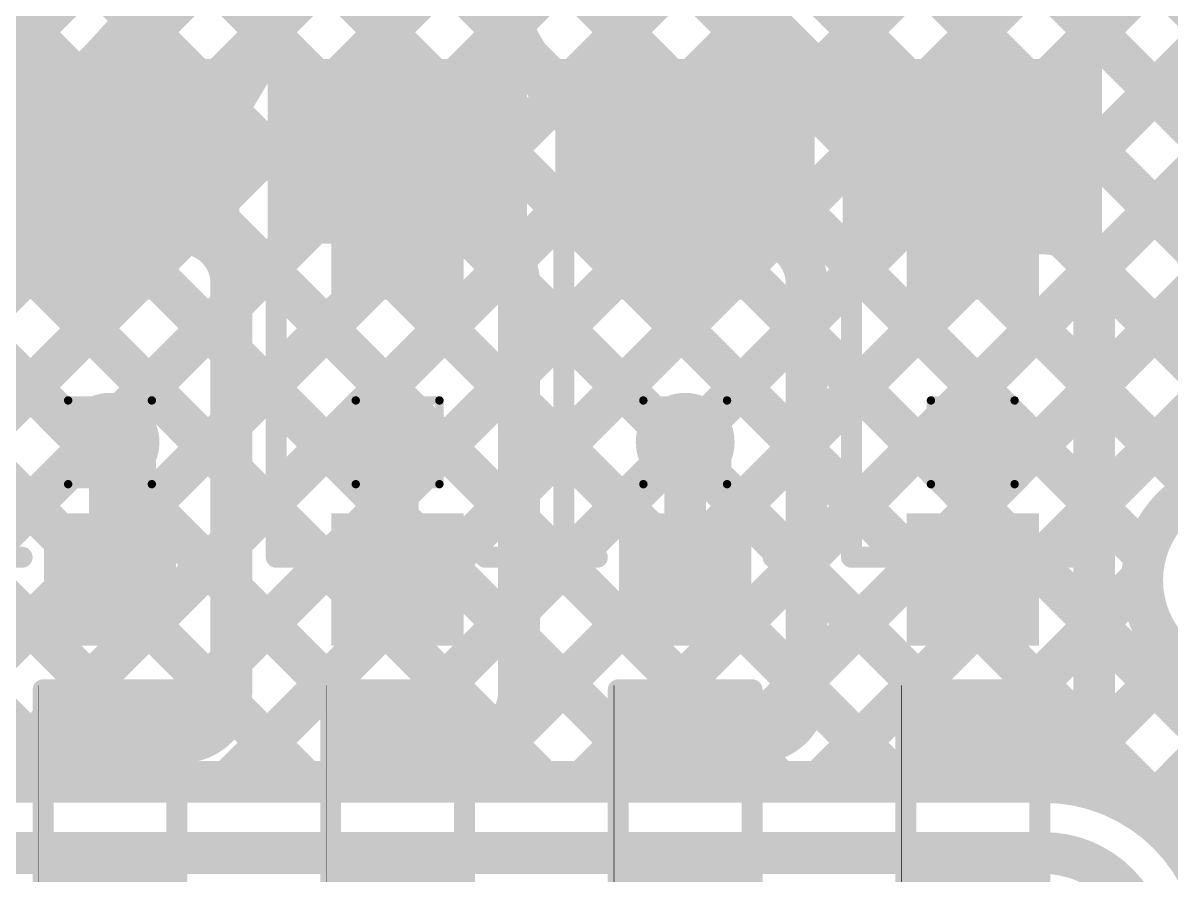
# Model space of a CAD drawing. Header units: inches. Extents: x 3 to 457, y -41 to 239.
# Drawn here: x 114.78 to 121.75, y 155.14 to 160.31 of the extents above; entities that cross this region are included whole.
import ezdxf

# ---------------------------------------------------------------- set-up
doc = ezdxf.new("R2010")
doc.units = ezdxf.units.IN
for name, color, linetype in [('Bottom Layer', 5, 'Continuous'), ('Drill Drawing', 1, 'Continuous'), ('Top Layer', 1, 'Continuous'), ('Top Overlay', 2, 'Continuous'), ('Top Paste', 8, 'Continuous'), ('Top Solder', 216, 'Continuous'), ('Via Holes', 16, 'Continuous')]:
    doc.layers.add(name, color=color, linetype=linetype)

# ---------------------------------------------------------------- blocks, each defined once
blk = doc.blocks.new('R___0402_213')
at = {"layer": 'Top Layer'}
for points in [[(-0.6985, -0.3175), (-0.6985, 0.3174999999999999), (-0.2413000000000001, 0.3175), (-0.2412999999999999, -0.3174999999999999)], [(0.2413000000000001, -0.3175), (0.2412999999999999, 0.3174999999999999), (0.6985, 0.3175), (0.6985, -0.3174999999999999)]]:
    blk.add_hatch(color=1, dxfattribs=at).paths.add_polyline_path(points)
at = {"layer": 'Top Paste'}
for points in [[(-0.6985, -0.3175), (-0.6985, 0.3174999999999999), (-0.2413000000000001, 0.3175), (-0.2412999999999999, -0.3174999999999999)], [(0.2413000000000001, -0.3175), (0.2412999999999999, 0.3174999999999999), (0.6985, 0.3175), (0.6985, -0.3174999999999999)]]:
    blk.add_hatch(color=8, dxfattribs=at).paths.add_polyline_path(points)
at = {"layer": 'Top Solder'}
for points in [[(-0.75350116, -0.3725011600000001), (-0.75350116, 0.3725011599999999), (-0.18629884, 0.3725011600000001), (-0.1862988399999999, -0.3725011599999999)], [(0.18629884, -0.3725011600000001), (0.1862988399999999, 0.3725011599999999), (0.75350116, 0.3725011600000001), (0.75350116, -0.3725011599999999)]]:
    blk.add_hatch(color=216, dxfattribs=at).paths.add_polyline_path(points)
at = {"layer": 'Top Overlay'}
for points, const_width in [([(0.7874, 0.4064), (-0.7874, 0.4064)], 0.127), ([(-0.7874, -0.4064), (-0.7874, 0.4064)], 0.127), ([(0.7874, -0.4064), (0.7874, 0.4064)], 0.127), ([(0.7874, -0.4064), (-0.7874, -0.4064)], 0.127), ([(0.8128, -0.4318), (-0.8128, -0.4318)], 0.0032258)]:
    blk.add_lwpolyline(points, dxfattribs=dict(at, const_width=const_width))
for points, const_width in [([(-0.8191499999999999, 0.4064, 1), (-0.7556499999999999, 0.4064, 1)], 0.0635), ([(-0.8191499999999999, 0.4064, 1), (-0.7556499999999999, 0.4064, 1)], 0.0635), ([(0.7556499999999999, 0.4064, 1), (0.8191499999999999, 0.4064, 1)], 0.0635), ([(0.7556499999999999, 0.4064, 1), (0.8191499999999999, 0.4064, 1)], 0.0635), ([(-0.8191499999999999, -0.4064, 1), (-0.7556499999999999, -0.4064, 1)], 0.0635), ([(-0.8191499999999999, -0.4064, 1), (-0.7556499999999999, -0.4064, 1)], 0.0635), ([(0.7556499999999999, -0.4064, 1), (0.8191499999999999, -0.4064, 1)], 0.0635), ([(0.7556499999999999, -0.4064, 1), (0.8191499999999999, -0.4064, 1)], 0.0635), ([(-0.81360518, -0.4318, 1), (-0.8119948199999999, -0.4318, 1)], 0.0016129), ([(0.8119948199999999, -0.4318, 1), (0.81360518, -0.4318, 1)], 0.0016129)]:
    blk.add_lwpolyline(points, format="xyb", close=True, dxfattribs=dict(at, const_width=const_width))
blk = doc.blocks.new('R___0402_214')
at = {"layer": 'Top Layer'}
for points in [[(-0.6985, -0.3175), (-0.6985, 0.3174999999999999), (-0.2413000000000001, 0.3175), (-0.2412999999999999, -0.3174999999999999)], [(0.2413000000000001, -0.3175), (0.2412999999999999, 0.3174999999999999), (0.6985, 0.3175), (0.6985, -0.3174999999999999)]]:
    blk.add_hatch(color=1, dxfattribs=at).paths.add_polyline_path(points)
at = {"layer": 'Top Paste'}
for points in [[(-0.6985, -0.3175), (-0.6985, 0.3174999999999999), (-0.2413000000000001, 0.3175), (-0.2412999999999999, -0.3174999999999999)], [(0.2413000000000001, -0.3175), (0.2412999999999999, 0.3174999999999999), (0.6985, 0.3175), (0.6985, -0.3174999999999999)]]:
    blk.add_hatch(color=8, dxfattribs=at).paths.add_polyline_path(points)
at = {"layer": 'Top Solder'}
for points in [[(-0.75350116, -0.3725011600000001), (-0.75350116, 0.3725011599999999), (-0.18629884, 0.3725011600000001), (-0.1862988399999999, -0.3725011599999999)], [(0.18629884, -0.3725011600000001), (0.1862988399999999, 0.3725011599999999), (0.75350116, 0.3725011600000001), (0.75350116, -0.3725011599999999)]]:
    blk.add_hatch(color=216, dxfattribs=at).paths.add_polyline_path(points)
at = {"layer": 'Top Overlay'}
for points, const_width in [([(0.7874, 0.4064), (-0.7874, 0.4064)], 0.127), ([(-0.7874, -0.4064), (-0.7874, 0.4064)], 0.127), ([(0.7874, -0.4064), (0.7874, 0.4064)], 0.127), ([(0.7874, -0.4064), (-0.7874, -0.4064)], 0.127), ([(0.8128, -0.4318), (-0.8128, -0.4318)], 0.0032258)]:
    blk.add_lwpolyline(points, dxfattribs=dict(at, const_width=const_width))
for points, const_width in [([(-0.8191499999999999, 0.4064, 1), (-0.7556499999999999, 0.4064, 1)], 0.0635), ([(-0.8191499999999999, 0.4064, 1), (-0.7556499999999999, 0.4064, 1)], 0.0635), ([(0.7556499999999999, 0.4064, 1), (0.8191499999999999, 0.4064, 1)], 0.0635), ([(0.7556499999999999, 0.4064, 1), (0.8191499999999999, 0.4064, 1)], 0.0635), ([(-0.8191499999999999, -0.4064, 1), (-0.7556499999999999, -0.4064, 1)], 0.0635), ([(-0.8191499999999999, -0.4064, 1), (-0.7556499999999999, -0.4064, 1)], 0.0635), ([(0.7556499999999999, -0.4064, 1), (0.8191499999999999, -0.4064, 1)], 0.0635), ([(0.7556499999999999, -0.4064, 1), (0.8191499999999999, -0.4064, 1)], 0.0635), ([(-0.81360518, -0.4318, 1), (-0.8119948199999999, -0.4318, 1)], 0.0016129), ([(0.8119948199999999, -0.4318, 1), (0.81360518, -0.4318, 1)], 0.0016129)]:
    blk.add_lwpolyline(points, format="xyb", close=True, dxfattribs=dict(at, const_width=const_width))
blk = doc.blocks.new('R___0402_216')
at = {"layer": 'Top Layer'}
for points in [[(-0.6985, -0.3175), (-0.6985, 0.3174999999999999), (-0.2413000000000001, 0.3175), (-0.2412999999999999, -0.3174999999999999)], [(0.2413000000000001, -0.3175), (0.2412999999999999, 0.3174999999999999), (0.6985, 0.3175), (0.6985, -0.3174999999999999)]]:
    blk.add_hatch(color=1, dxfattribs=at).paths.add_polyline_path(points)
at = {"layer": 'Top Paste'}
for points in [[(-0.6985, -0.3175), (-0.6985, 0.3174999999999999), (-0.2413000000000001, 0.3175), (-0.2412999999999999, -0.3174999999999999)], [(0.2413000000000001, -0.3175), (0.2412999999999999, 0.3174999999999999), (0.6985, 0.3175), (0.6985, -0.3174999999999999)]]:
    blk.add_hatch(color=8, dxfattribs=at).paths.add_polyline_path(points)
at = {"layer": 'Top Solder'}
for points in [[(-0.75350116, -0.3725011600000001), (-0.75350116, 0.3725011599999999), (-0.18629884, 0.3725011600000001), (-0.1862988399999999, -0.3725011599999999)], [(0.18629884, -0.3725011600000001), (0.1862988399999999, 0.3725011599999999), (0.75350116, 0.3725011600000001), (0.75350116, -0.3725011599999999)]]:
    blk.add_hatch(color=216, dxfattribs=at).paths.add_polyline_path(points)
at = {"layer": 'Top Overlay'}
for points, const_width in [([(0.7874, 0.4064), (-0.7874, 0.4064)], 0.127), ([(-0.7874, -0.4064), (-0.7874, 0.4064)], 0.127), ([(0.7874, -0.4064), (0.7874, 0.4064)], 0.127), ([(0.7874, -0.4064), (-0.7874, -0.4064)], 0.127), ([(0.8128, -0.4318), (-0.8128, -0.4318)], 0.0032258)]:
    blk.add_lwpolyline(points, dxfattribs=dict(at, const_width=const_width))
for points, const_width in [([(-0.8191499999999999, 0.4064, 1), (-0.7556499999999999, 0.4064, 1)], 0.0635), ([(-0.8191499999999999, 0.4064, 1), (-0.7556499999999999, 0.4064, 1)], 0.0635), ([(0.7556499999999999, 0.4064, 1), (0.8191499999999999, 0.4064, 1)], 0.0635), ([(0.7556499999999999, 0.4064, 1), (0.8191499999999999, 0.4064, 1)], 0.0635), ([(-0.8191499999999999, -0.4064, 1), (-0.7556499999999999, -0.4064, 1)], 0.0635), ([(-0.8191499999999999, -0.4064, 1), (-0.7556499999999999, -0.4064, 1)], 0.0635), ([(0.7556499999999999, -0.4064, 1), (0.8191499999999999, -0.4064, 1)], 0.0635), ([(0.7556499999999999, -0.4064, 1), (0.8191499999999999, -0.4064, 1)], 0.0635), ([(-0.81360518, -0.4318, 1), (-0.8119948199999999, -0.4318, 1)], 0.0016129), ([(0.8119948199999999, -0.4318, 1), (0.81360518, -0.4318, 1)], 0.0016129)]:
    blk.add_lwpolyline(points, format="xyb", close=True, dxfattribs=dict(at, const_width=const_width))
blk = doc.blocks.new('R___0402_217')
at = {"layer": 'Top Layer'}
for points in [[(-0.6985, -0.3175), (-0.6985, 0.3174999999999999), (-0.2413000000000001, 0.3175), (-0.2412999999999999, -0.3174999999999999)], [(0.2413000000000001, -0.3175), (0.2412999999999999, 0.3174999999999999), (0.6985, 0.3175), (0.6985, -0.3174999999999999)]]:
    blk.add_hatch(color=1, dxfattribs=at).paths.add_polyline_path(points)
at = {"layer": 'Top Paste'}
for points in [[(-0.6985, -0.3175), (-0.6985, 0.3174999999999999), (-0.2413000000000001, 0.3175), (-0.2412999999999999, -0.3174999999999999)], [(0.2413000000000001, -0.3175), (0.2412999999999999, 0.3174999999999999), (0.6985, 0.3175), (0.6985, -0.3174999999999999)]]:
    blk.add_hatch(color=8, dxfattribs=at).paths.add_polyline_path(points)
at = {"layer": 'Top Solder'}
for points in [[(-0.75350116, -0.3725011600000001), (-0.75350116, 0.3725011599999999), (-0.18629884, 0.3725011600000001), (-0.1862988399999999, -0.3725011599999999)], [(0.18629884, -0.3725011600000001), (0.1862988399999999, 0.3725011599999999), (0.75350116, 0.3725011600000001), (0.75350116, -0.3725011599999999)]]:
    blk.add_hatch(color=216, dxfattribs=at).paths.add_polyline_path(points)
at = {"layer": 'Top Overlay'}
for points, const_width in [([(0.7874, 0.4064), (-0.7874, 0.4064)], 0.127), ([(-0.7874, -0.4064), (-0.7874, 0.4064)], 0.127), ([(0.7874, -0.4064), (0.7874, 0.4064)], 0.127), ([(0.7874, -0.4064), (-0.7874, -0.4064)], 0.127), ([(0.8128, -0.4318), (-0.8128, -0.4318)], 0.0032258)]:
    blk.add_lwpolyline(points, dxfattribs=dict(at, const_width=const_width))
for points, const_width in [([(-0.8191499999999999, 0.4064, 1), (-0.7556499999999999, 0.4064, 1)], 0.0635), ([(-0.8191499999999999, 0.4064, 1), (-0.7556499999999999, 0.4064, 1)], 0.0635), ([(0.7556499999999999, 0.4064, 1), (0.8191499999999999, 0.4064, 1)], 0.0635), ([(0.7556499999999999, 0.4064, 1), (0.8191499999999999, 0.4064, 1)], 0.0635), ([(-0.8191499999999999, -0.4064, 1), (-0.7556499999999999, -0.4064, 1)], 0.0635), ([(-0.8191499999999999, -0.4064, 1), (-0.7556499999999999, -0.4064, 1)], 0.0635), ([(0.7556499999999999, -0.4064, 1), (0.8191499999999999, -0.4064, 1)], 0.0635), ([(0.7556499999999999, -0.4064, 1), (0.8191499999999999, -0.4064, 1)], 0.0635), ([(-0.81360518, -0.4318, 1), (-0.8119948199999999, -0.4318, 1)], 0.0016129), ([(0.8119948199999999, -0.4318, 1), (0.81360518, -0.4318, 1)], 0.0016129)]:
    blk.add_lwpolyline(points, format="xyb", close=True, dxfattribs=dict(at, const_width=const_width))
blk = doc.blocks.new('SOD323F_250')
at = {"layer": 'Top Layer'}
for points in [[(-1.34999984, 0.2999994), (-0.75000104, 0.2999994), (-0.75000104, -0.2999994), (-1.34999984, -0.2999994)], [(0.75000104, 0.2999994), (1.34999984, 0.2999994), (1.34999984, -0.2999994), (0.75000104, -0.2999994)]]:
    blk.add_hatch(color=1, dxfattribs=at).paths.add_polyline_path(points)
at = {"layer": 'Top Overlay'}
for points in [[(0.9884409999999999, 0.38315392), (2.1082, 0.38315392), (2.1082, 0.7895539199999999), (0.9884409999999999, 0.7895539199999999)], [(1.42242032, -0.4064), (2.10822032, -0.4064), (2.10822032, 0.4571999999999999), (1.42242032, 0.4571999999999999)], [(0.9884409999999999, -0.78524608), (2.1082, -0.78524608), (2.1082, -0.37884608), (0.9884409999999999, -0.37884608)]]:
    blk.add_hatch(color=2, dxfattribs=at).paths.add_polyline_path(points)
at = {"layer": 'Top Paste'}
for points in [[(-1.34999984, 0.2999994), (-0.75000104, 0.2999994), (-0.75000104, -0.2999994), (-1.34999984, -0.2999994)], [(0.75000104, 0.2999994), (1.34999984, 0.2999994), (1.34999984, -0.2999994), (0.75000104, -0.2999994)]]:
    blk.add_hatch(color=8, dxfattribs=at).paths.add_polyline_path(points)
at = {"layer": 'Top Solder'}
for points in [[(-1.45159984, 0.4015993999999999), (-0.64840104, 0.4015993999999999), (-0.64840104, -0.4015993999999999), (-1.45159984, -0.4015993999999999)], [(0.64840104, 0.4015993999999999), (1.45159984, 0.4015993999999999), (1.45159984, -0.4015993999999999), (0.64840104, -0.4015993999999999)]]:
    blk.add_hatch(color=216, dxfattribs=at).paths.add_polyline_path(points)
at = {"layer": 'Top Overlay', "const_width": 0.127}
for points in [[(-0.9143999999999999, 0.7366), (-0.9143999999999999, 0.5334)], [(-0.9143999999999999, 0.7366), (0.9884409999999999, 0.7366)], [(-0.9143999999999999, -0.5334), (-0.9143999999999999, -0.7366)], [(-0.9143999999999999, -0.7366), (0.9884409999999999, -0.7366)]]:
    blk.add_lwpolyline(points, dxfattribs=at)
at = {"layer": 'Top Overlay', "const_width": 0.0635}
for points in [[(-0.9461499999999999, 0.7366, 1), (-0.88265, 0.7366, 1)], [(-0.9461499999999999, 0.7366, 1), (-0.88265, 0.7366, 1)], [(0.9566909999999998, 0.7366, 1), (1.020191, 0.7366, 1)], [(-0.9461499999999999, 0.5334, 1), (-0.88265, 0.5334, 1)], [(-0.9461499999999999, -0.5334, 1), (-0.88265, -0.5334, 1)], [(-0.9461499999999999, -0.7366, 1), (-0.88265, -0.7366, 1)], [(-0.9461499999999999, -0.7366, 1), (-0.88265, -0.7366, 1)], [(0.9566909999999998, -0.7366, 1), (1.020191, -0.7366, 1)]]:
    blk.add_lwpolyline(points, format="xyb", close=True, dxfattribs=at)
blk = doc.blocks.new('SOD323F_251')
at = {"layer": 'Top Layer'}
for points in [[(-1.34999984, 0.2999994), (-0.75000104, 0.2999994), (-0.75000104, -0.2999994), (-1.34999984, -0.2999994)], [(0.75000104, 0.2999994), (1.34999984, 0.2999994), (1.34999984, -0.2999994), (0.75000104, -0.2999994)]]:
    blk.add_hatch(color=1, dxfattribs=at).paths.add_polyline_path(points)
at = {"layer": 'Top Overlay'}
for points in [[(0.9884409999999999, 0.38218872), (2.1082, 0.38218872), (2.1082, 0.7885887199999999), (0.9884409999999999, 0.7885887199999999)], [(1.42238984, -0.4064), (2.10818984, -0.4064), (2.10818984, 0.4571999999999999), (1.42238984, 0.4571999999999999)], [(0.9884409999999999, -0.78621128), (2.1082, -0.78621128), (2.1082, -0.37981128), (0.9884409999999999, -0.37981128)]]:
    blk.add_hatch(color=2, dxfattribs=at).paths.add_polyline_path(points)
at = {"layer": 'Top Paste'}
for points in [[(-1.34999984, 0.2999994), (-0.75000104, 0.2999994), (-0.75000104, -0.2999994), (-1.34999984, -0.2999994)], [(0.75000104, 0.2999994), (1.34999984, 0.2999994), (1.34999984, -0.2999994), (0.75000104, -0.2999994)]]:
    blk.add_hatch(color=8, dxfattribs=at).paths.add_polyline_path(points)
at = {"layer": 'Top Solder'}
for points in [[(-1.45159984, 0.4015993999999999), (-0.64840104, 0.4015993999999999), (-0.64840104, -0.4015993999999999), (-1.45159984, -0.4015993999999999)], [(0.64840104, 0.4015993999999999), (1.45159984, 0.4015993999999999), (1.45159984, -0.4015993999999999), (0.64840104, -0.4015993999999999)]]:
    blk.add_hatch(color=216, dxfattribs=at).paths.add_polyline_path(points)
at = {"layer": 'Top Overlay', "const_width": 0.127}
for points in [[(-0.9143999999999999, 0.7366), (-0.9143999999999999, 0.5334)], [(-0.9143999999999999, 0.7366), (0.9884409999999999, 0.7366)], [(-0.9143999999999999, -0.5334), (-0.9143999999999999, -0.7366)], [(-0.9143999999999999, -0.7366), (0.9884409999999999, -0.7366)]]:
    blk.add_lwpolyline(points, dxfattribs=at)
at = {"layer": 'Top Overlay', "const_width": 0.0635}
for points in [[(-0.9461499999999999, 0.7366, 1), (-0.88265, 0.7366, 1)], [(-0.9461499999999999, 0.7366, 1), (-0.88265, 0.7366, 1)], [(0.9566909999999998, 0.7366, 1), (1.020191, 0.7366, 1)], [(-0.9461499999999999, 0.5334, 1), (-0.88265, 0.5334, 1)], [(-0.9461499999999999, -0.5334, 1), (-0.88265, -0.5334, 1)], [(-0.9461499999999999, -0.7366, 1), (-0.88265, -0.7366, 1)], [(-0.9461499999999999, -0.7366, 1), (-0.88265, -0.7366, 1)], [(0.9566909999999998, -0.7366, 1), (1.020191, -0.7366, 1)]]:
    blk.add_lwpolyline(points, format="xyb", close=True, dxfattribs=at)
blk = doc.blocks.new('SOD323F_252')
at = {"layer": 'Top Layer'}
for points in [[(-1.34999984, 0.2999994), (-0.75000104, 0.2999994), (-0.75000104, -0.2999994), (-1.34999984, -0.2999994)], [(0.75000104, 0.2999994), (1.34999984, 0.2999994), (1.34999984, -0.2999994), (0.75000104, -0.2999994)]]:
    blk.add_hatch(color=1, dxfattribs=at).paths.add_polyline_path(points)
at = {"layer": 'Top Overlay'}
for points in [[(0.9884409999999999, 0.38258496), (2.1082, 0.38258496), (2.1082, 0.78898496), (0.9884409999999999, 0.78898496)], [(1.42241016, -0.4064), (2.10821016, -0.4064), (2.10821016, 0.4571999999999999), (1.42241016, 0.4571999999999999)], [(0.9884409999999999, -0.7858150399999999), (2.1082, -0.7858150399999999), (2.1082, -0.37941504), (0.9884409999999999, -0.37941504)]]:
    blk.add_hatch(color=2, dxfattribs=at).paths.add_polyline_path(points)
at = {"layer": 'Top Paste'}
for points in [[(-1.34999984, 0.2999994), (-0.75000104, 0.2999994), (-0.75000104, -0.2999994), (-1.34999984, -0.2999994)], [(0.75000104, 0.2999994), (1.34999984, 0.2999994), (1.34999984, -0.2999994), (0.75000104, -0.2999994)]]:
    blk.add_hatch(color=8, dxfattribs=at).paths.add_polyline_path(points)
at = {"layer": 'Top Solder'}
for points in [[(-1.45159984, 0.4015993999999999), (-0.64840104, 0.4015993999999999), (-0.64840104, -0.4015993999999999), (-1.45159984, -0.4015993999999999)], [(0.64840104, 0.4015993999999999), (1.45159984, 0.4015993999999999), (1.45159984, -0.4015993999999999), (0.64840104, -0.4015993999999999)]]:
    blk.add_hatch(color=216, dxfattribs=at).paths.add_polyline_path(points)
at = {"layer": 'Top Overlay', "const_width": 0.127}
for points in [[(-0.9143999999999999, 0.7366), (-0.9143999999999999, 0.5334)], [(-0.9143999999999999, 0.7366), (0.9884409999999999, 0.7366)], [(-0.9143999999999999, -0.5334), (-0.9143999999999999, -0.7366)], [(-0.9143999999999999, -0.7366), (0.9884409999999999, -0.7366)]]:
    blk.add_lwpolyline(points, dxfattribs=at)
at = {"layer": 'Top Overlay', "const_width": 0.0635}
for points in [[(-0.9461499999999999, 0.7366, 1), (-0.88265, 0.7366, 1)], [(-0.9461499999999999, 0.7366, 1), (-0.88265, 0.7366, 1)], [(0.9566909999999998, 0.7366, 1), (1.020191, 0.7366, 1)], [(-0.9461499999999999, 0.5334, 1), (-0.88265, 0.5334, 1)], [(-0.9461499999999999, -0.5334, 1), (-0.88265, -0.5334, 1)], [(-0.9461499999999999, -0.7366, 1), (-0.88265, -0.7366, 1)], [(-0.9461499999999999, -0.7366, 1), (-0.88265, -0.7366, 1)], [(0.9566909999999998, -0.7366, 1), (1.020191, -0.7366, 1)]]:
    blk.add_lwpolyline(points, format="xyb", close=True, dxfattribs=at)
blk = doc.blocks.new('SOD323F_253')
at = {"layer": 'Top Layer'}
for points in [[(-1.34999984, 0.2999994), (-0.75000104, 0.2999994), (-0.75000104, -0.2999994), (-1.34999984, -0.2999994)], [(0.75000104, 0.2999994), (1.34999984, 0.2999994), (1.34999984, -0.2999994), (0.75000104, -0.2999994)]]:
    blk.add_hatch(color=1, dxfattribs=at).paths.add_polyline_path(points)
at = {"layer": 'Top Overlay'}
for points in [[(0.9884409999999999, 0.38309804), (2.1082, 0.38309804), (2.1082, 0.7894980399999999), (0.9884409999999999, 0.7894980399999999)], [(1.42242032, -0.4064), (2.10822032, -0.4064), (2.10822032, 0.4571999999999999), (1.42242032, 0.4571999999999999)], [(0.9884409999999999, -0.78530196), (2.1082, -0.78530196), (2.1082, -0.37890196), (0.9884409999999999, -0.37890196)]]:
    blk.add_hatch(color=2, dxfattribs=at).paths.add_polyline_path(points)
at = {"layer": 'Top Paste'}
for points in [[(-1.34999984, 0.2999994), (-0.75000104, 0.2999994), (-0.75000104, -0.2999994), (-1.34999984, -0.2999994)], [(0.75000104, 0.2999994), (1.34999984, 0.2999994), (1.34999984, -0.2999994), (0.75000104, -0.2999994)]]:
    blk.add_hatch(color=8, dxfattribs=at).paths.add_polyline_path(points)
at = {"layer": 'Top Solder'}
for points in [[(-1.45159984, 0.4015993999999999), (-0.64840104, 0.4015993999999999), (-0.64840104, -0.4015993999999999), (-1.45159984, -0.4015993999999999)], [(0.64840104, 0.4015993999999999), (1.45159984, 0.4015993999999999), (1.45159984, -0.4015993999999999), (0.64840104, -0.4015993999999999)]]:
    blk.add_hatch(color=216, dxfattribs=at).paths.add_polyline_path(points)
at = {"layer": 'Top Overlay', "const_width": 0.127}
for points in [[(-0.9143999999999999, 0.7366), (-0.9143999999999999, 0.5334)], [(-0.9143999999999999, 0.7366), (0.9884409999999999, 0.7366)], [(-0.9143999999999999, -0.5334), (-0.9143999999999999, -0.7366)], [(-0.9143999999999999, -0.7366), (0.9884409999999999, -0.7366)]]:
    blk.add_lwpolyline(points, dxfattribs=at)
at = {"layer": 'Top Overlay', "const_width": 0.0635}
for points in [[(-0.9461499999999999, 0.7366, 1), (-0.88265, 0.7366, 1)], [(-0.9461499999999999, 0.7366, 1), (-0.88265, 0.7366, 1)], [(0.9566909999999998, 0.7366, 1), (1.020191, 0.7366, 1)], [(-0.9461499999999999, 0.5334, 1), (-0.88265, 0.5334, 1)], [(-0.9461499999999999, -0.5334, 1), (-0.88265, -0.5334, 1)], [(-0.9461499999999999, -0.7366, 1), (-0.88265, -0.7366, 1)], [(-0.9461499999999999, -0.7366, 1), (-0.88265, -0.7366, 1)], [(0.9566909999999998, -0.7366, 1), (1.020191, -0.7366, 1)]]:
    blk.add_lwpolyline(points, format="xyb", close=True, dxfattribs=at)

msp = doc.modelspace()

# ---------------------------------------------------------------- hatches: boundary and pattern name
at = {"layer": 'Bottom Layer'}
h = msp.add_hatch(color=5, dxfattribs=at)
edge = h.paths.add_edge_path()
edge.add_arc((115.31096064, 157.76249372), 0.2999994, 0, 360)
h = msp.add_hatch(color=5, dxfattribs=at)
edge = h.paths.add_edge_path()
edge.add_arc((117.05695664, 157.76249372), 0.2999994, 0, 360)
h = msp.add_hatch(color=5, dxfattribs=at)
edge = h.paths.add_edge_path()
edge.add_arc((118.80295264, 157.76249372), 0.2999994, 0, 360)
h = msp.add_hatch(color=5, dxfattribs=at)
edge = h.paths.add_edge_path()
edge.add_arc((120.54895372, 157.76248864), 0.2999994, 0, 360)
at = {"layer": 'Top Layer'}
h = msp.add_hatch(color=1, dxfattribs=at)
edge = h.paths.add_edge_path()
edge.add_arc((115.31096064, 157.76249372), 0.2999994, 0, 360)
h = msp.add_hatch(color=1, dxfattribs=at)
edge = h.paths.add_edge_path()
edge.add_arc((117.05695664, 157.76249372), 0.2999994, 0, 360)
h = msp.add_hatch(color=1, dxfattribs=at)
edge = h.paths.add_edge_path()
edge.add_arc((118.80295264, 157.76249372), 0.2999994, 0, 360)
h = msp.add_hatch(color=1, dxfattribs=at)
edge = h.paths.add_edge_path()
edge.add_arc((120.54895372, 157.76248864), 0.2999994, 0, 360)
at = {"layer": 'Via Holes'}
h = msp.add_hatch(color=7, dxfattribs=at)
edge = h.paths.add_edge_path()
edge.add_arc((115.31096064, 157.76249372), 0.1499997, 0, 360)
h = msp.add_hatch(color=7, dxfattribs=at)
edge = h.paths.add_edge_path()
edge.add_arc((117.05695664, 157.76249372), 0.1499997, 0, 360)
h = msp.add_hatch(color=7, dxfattribs=at)
edge = h.paths.add_edge_path()
edge.add_arc((118.80295264, 157.76249372), 0.1499997, 0, 360)
h = msp.add_hatch(color=7, dxfattribs=at)
edge = h.paths.add_edge_path()
edge.add_arc((120.54895372, 157.76248864), 0.1499997, 0, 360)

# ---------------------------------------------------------------- linework, layer by layer
at = {"layer": 'Bottom Layer', "const_width": 0.254}
for points in [[(108.37509694, 168.1400498), (120.81314674, 155.702)], [(109.09351816, 168.1400498), (126.45021192, 150.78335604)], [(109.81194192, 168.14004726), (126.45021192, 151.50177726)], [(110.53036314, 168.14004726), (121.5954642, 157.0749462)], [(111.24878436, 168.14004726), (121.91198884, 157.47684278)], [(111.96720812, 168.14004472), (122.56006476, 157.54718808)], [(112.68562934, 168.14004472), (123.27848598, 157.54718808)], [(113.40405056, 168.14004472), (123.9969072, 157.54718808)], [(114.12247178, 168.14004472), (124.71532842, 157.54718808)], [(107.89503948, 167.90168604), (120.09472552, 155.702)], [(107.89503948, 167.18326482), (119.3763043, 155.702)], [(110.28001058, 155.702), (121.10426376, 166.52625318)], [(107.89503694, 166.46484614), (118.65788308, 155.702)], [(110.9984318, 155.702), (121.10426376, 165.80783196)], [(107.89503694, 165.74642492), (117.93946186, 155.702)], [(111.71685302, 155.702), (121.10426376, 165.08941074)], [(107.89503694, 165.0280037), (117.22104064, 155.702)], [(112.43527424, 155.702), (121.10426376, 164.37098952)], [(107.8950344, 164.30958502), (116.50261942, 155.702)], [(113.15369546, 155.702), (121.10426376, 163.6525683)], [(107.8950344, 163.5911638), (115.7841982, 155.702)], [(113.87211668, 155.702), (121.1428235, 162.97270682)], [(113.87211668, 155.702), (121.1428235, 162.97270682)], [(107.84628164, 162.92149534), (115.06577698, 155.702)], [(114.5905379, 155.702), (121.31070734, 162.42216944)], [(115.30895912, 155.702), (121.5781795, 161.97122038)], [(116.02738034, 155.702), (121.93534668, 161.60996634)], [(116.74580156, 155.702), (122.37696886, 161.3331673)], [(117.46422278, 155.702), (122.9205314, 161.15830862)], [(118.182644, 155.702), (123.5912819, 161.1106379)], [(118.90106522, 155.702), (124.30970566, 161.11064044)], [(119.61948644, 155.702), (125.02812942, 161.11064298)], [(120.33790766, 155.702), (121.57731844, 156.94141078)], [(121.05378888, 155.69946), (121.8010899, 156.44676102)], [(121.58603318, 155.51328308), (122.37533818, 156.30258808)], [(106.0958, 155.702), (120.9802, 155.702)], [(106.0958, 155.2702), (120.9802, 155.2702)]]:
    msp.add_lwpolyline(points, dxfattribs=at)
for points in [[(122.1994, 156.30258808, -0.9999999999999999), (122.1994, 157.54718808)], [(120.9802, 155.702, -0.4142135623730951), (122.047, 154.6352)], [(120.9802, 155.2702, -0.4142135623730951), (121.6152, 154.6352)]]:
    msp.add_lwpolyline(points, format="xyb", dxfattribs=at)
at = {"layer": 'Bottom Layer', "const_width": 0.127}
for points in [[(121.5319642, 157.0749462, 1), (121.6589642, 157.0749462, 1)], [(121.51381844, 156.94141078, 1), (121.64081844, 156.94141078, 1)], [(121.7375899, 156.44676102, 1), (121.8645899, 156.44676102, 1)], [(115.00227698, 155.702, 1), (115.12927698, 155.702, 1)], [(115.24545912, 155.702, 1), (115.37245912, 155.702, 1)], [(115.7206982, 155.702, 1), (115.8476982, 155.702, 1)], [(115.96388034, 155.702, 1), (116.09088034, 155.702, 1)], [(116.43911942, 155.702, 1), (116.56611942, 155.702, 1)], [(116.68230156, 155.702, 1), (116.80930156, 155.702, 1)], [(117.15754064, 155.702, 1), (117.28454064, 155.702, 1)], [(117.40072278, 155.702, 1), (117.52772278, 155.702, 1)], [(117.87596186, 155.702, 1), (118.00296186, 155.702, 1)], [(118.119144, 155.702, 1), (118.246144, 155.702, 1)], [(118.59438308, 155.702, 1), (118.72138308, 155.702, 1)], [(118.83756522, 155.702, 1), (118.96456522, 155.702, 1)], [(119.3128043, 155.702, 1), (119.4398043, 155.702, 1)], [(119.55598644, 155.702, 1), (119.68298644, 155.702, 1)], [(120.03122552, 155.702, 1), (120.15822552, 155.702, 1)], [(120.27440766, 155.702, 1), (120.40140766, 155.702, 1)], [(120.74964674, 155.702, 1), (120.87664674, 155.702, 1)], [(120.9167, 155.702, 1), (121.0437, 155.702, 1)], [(120.9167, 155.702, 1), (121.0437, 155.702, 1)], [(120.99028888, 155.69946, 1), (121.11728888, 155.69946, 1)], [(121.52253318, 155.51328308, 1), (121.64953318, 155.51328308, 1)], [(120.9167, 155.2702, 1), (121.0437, 155.2702, 1)], [(120.9167, 155.2702, 1), (121.0437, 155.2702, 1)]]:
    msp.add_lwpolyline(points, format="xyb", close=True, dxfattribs=at)
at = {"layer": 'Drill Drawing', "const_width": 0.0508}
for points in [[(115.05696064, 158.01649372), (115.56496064, 158.01649372)], [(115.05696064, 157.50849372), (115.05696064, 158.01649372)], [(115.56496064, 157.50849372), (115.56496064, 158.01649372)], [(116.80295664, 158.01649372), (117.31095664, 158.01649372)], [(116.80295664, 157.50849372), (116.80295664, 158.01649372)], [(117.31095664, 157.50849372), (117.31095664, 158.01649372)], [(118.54895264, 158.01649372), (119.05695264, 158.01649372)], [(118.54895264, 157.50849372), (118.54895264, 158.01649372)], [(119.05695264, 157.50849372), (119.05695264, 158.01649372)], [(120.29495372, 158.01648864), (120.80295372, 158.01648864)], [(120.29495372, 157.50848864), (120.29495372, 158.01648864)], [(120.80295372, 157.50848864), (120.80295372, 158.01648864)], [(115.05696064, 157.50849372), (115.56496064, 157.50849372)], [(116.80295664, 157.50849372), (117.31095664, 157.50849372)], [(118.54895264, 157.50849372), (119.05695264, 157.50849372)], [(120.29495372, 157.50848864), (120.80295372, 157.50848864)]]:
    msp.add_lwpolyline(points, dxfattribs=at)
at = {"layer": 'Drill Drawing', "const_width": 0.0254}
for points in [[(115.04426064, 158.01649372, 1), (115.06966064, 158.01649372, 1)], [(115.04426064, 158.01649372, 1), (115.06966064, 158.01649372, 1)], [(115.55226064, 158.01649372, 1), (115.57766064, 158.01649372, 1)], [(115.55226064, 158.01649372, 1), (115.57766064, 158.01649372, 1)], [(116.79025664, 158.01649372, 1), (116.81565664, 158.01649372, 1)], [(116.79025664, 158.01649372, 1), (116.81565664, 158.01649372, 1)], [(117.29825664, 158.01649372, 1), (117.32365664, 158.01649372, 1)], [(117.29825664, 158.01649372, 1), (117.32365664, 158.01649372, 1)], [(118.53625264, 158.01649372, 1), (118.56165264, 158.01649372, 1)], [(118.53625264, 158.01649372, 1), (118.56165264, 158.01649372, 1)], [(119.04425264, 158.01649372, 1), (119.06965264, 158.01649372, 1)], [(119.04425264, 158.01649372, 1), (119.06965264, 158.01649372, 1)], [(120.28225372, 158.01648864, 1), (120.30765372, 158.01648864, 1)], [(120.28225372, 158.01648864, 1), (120.30765372, 158.01648864, 1)], [(120.79025372, 158.01648864, 1), (120.81565372, 158.01648864, 1)], [(120.79025372, 158.01648864, 1), (120.81565372, 158.01648864, 1)], [(115.04426064, 157.50849372, 1), (115.06966064, 157.50849372, 1)], [(115.04426064, 157.50849372, 1), (115.06966064, 157.50849372, 1)], [(115.55226064, 157.50849372, 1), (115.57766064, 157.50849372, 1)], [(115.55226064, 157.50849372, 1), (115.57766064, 157.50849372, 1)], [(116.79025664, 157.50849372, 1), (116.81565664, 157.50849372, 1)], [(116.79025664, 157.50849372, 1), (116.81565664, 157.50849372, 1)], [(117.29825664, 157.50849372, 1), (117.32365664, 157.50849372, 1)], [(117.29825664, 157.50849372, 1), (117.32365664, 157.50849372, 1)], [(118.53625264, 157.50849372, 1), (118.56165264, 157.50849372, 1)], [(118.53625264, 157.50849372, 1), (118.56165264, 157.50849372, 1)], [(119.04425264, 157.50849372, 1), (119.06965264, 157.50849372, 1)], [(119.04425264, 157.50849372, 1), (119.06965264, 157.50849372, 1)], [(120.28225372, 157.50848864, 1), (120.30765372, 157.50848864, 1)], [(120.28225372, 157.50848864, 1), (120.30765372, 157.50848864, 1)], [(120.79025372, 157.50848864, 1), (120.81565372, 157.50848864, 1)], [(120.79025372, 157.50848864, 1), (120.81565372, 157.50848864, 1)]]:
    msp.add_lwpolyline(points, format="xyb", close=True, dxfattribs=at)
at = {"layer": 'Top Layer', "const_width": 0.254}
for points in [[(116.99957804, 159.16794938), (116.99957804, 163.3806105)], [(118.74352426, 160.87437218), (120.5489588, 159.06893764)], [(114.97553586, 159.80530904), (115.2598025, 160.08957568)], [(115.2598025, 160.08957568), (115.2598025, 160.08957822)], [(114.97553332, 159.8053065), (114.97553586, 159.80530904)], [(118.24365226, 159.58871054), (118.8029628, 159.0294)], [(115.3109708, 159.0294), (115.75575782, 159.47418702)], [(120.5489588, 159.0294), (120.5489588, 159.06893764)], [(115.3109708, 159.0294), (115.7475714, 159.0294)], [(117.0569668, 159.0294), (117.4935674, 159.0294)], [(118.8029628, 159.0294), (119.2395634, 159.0294)], [(120.5489588, 159.0294), (120.9855594, 159.0294)], [(116.0475708, 156.2432994), (116.0475708, 158.7294006)], [(117.7935668, 156.2432994), (117.7935668, 158.7294006)], [(119.5395628, 156.2432994), (119.5395628, 158.7294006)], [(121.2855588, 156.2432994), (121.2855588, 158.7294006)], [(115.31096064, 157.76249372), (115.31096572, 157.76248864)], [(115.31096572, 156.9294042), (115.31096572, 157.76248864)], [(117.05695664, 157.76249372), (117.05696172, 157.76248864)], [(117.05696172, 156.9294042), (117.05696172, 157.76248864)], [(118.80295264, 157.76249372), (118.80295772, 157.76248864)], [(118.80295772, 156.9294042), (118.80295772, 157.76248864)], [(120.54895372, 156.9294042), (120.54895372, 157.76248864)], [(115.31096572, 156.9294042), (115.3109708, 156.92939912)], [(117.05696172, 156.9294042), (117.0569668, 156.92939912)], [(118.80295772, 156.9294042), (118.8029628, 156.92939912)], [(115.3109708, 155.9433), (115.7475714, 155.9433)], [(117.0569668, 155.9433), (117.4935674, 155.9433)], [(118.8029628, 155.9433), (119.2395634, 155.9433)], [(120.5489588, 155.9433), (120.9855594, 155.9433)]]:
    msp.add_lwpolyline(points, dxfattribs=at)
for points in [[(115.99359072, 161.86303924, -0.1989272276642331), (115.2598025, 160.08958076)], [(118.24365226, 159.58871054, -0.198912367379658), (117.49970404, 161.38476232)], [(116.49970604, 161.2702388, -0.198912367379658), (115.75575782, 159.47418702)], [(114.91864748, 160.67070228, -0.1989129551222861), (113.3302661, 160.0127737)], [(114.97496436, 159.80473754, -0.1986955453882407), (114.29068074, 159.52163168)], [(114.97553332, 159.8053065, -0.0002081147464693), (114.97496436, 159.80473754)], [(117.0569668, 159.0294, -0.198912367379658), (116.99957804, 159.16794938)], [(115.7475714, 159.0294, -0.4142135623730951), (116.0475708, 158.7294006)], [(117.4935674, 159.0294, -0.4142135623730951), (117.7935668, 158.7294006)], [(119.2395634, 159.0294, -0.4142135623730951), (119.5395628, 158.7294006)], [(120.9855594, 159.0294, -0.4142135623730951), (121.2855588, 158.7294006)], [(116.0475708, 156.2432994, -0.4142135623730951), (115.7475714, 155.9433)], [(117.7935668, 156.2432994, -0.4142135623730951), (117.4935674, 155.9433)], [(119.5395628, 156.2432994, -0.4142135623730951), (119.2395634, 155.9433)], [(121.2855588, 156.2432994, -0.4142135623730951), (120.9855594, 155.9433)]]:
    msp.add_lwpolyline(points, format="xyb", dxfattribs=at)
at = {"layer": 'Top Layer', "const_width": 0.127}
for points in [[(115.1963025, 160.08958076, 1), (115.3233025, 160.08958076, 1)], [(115.1963025, 160.08957822, 1), (115.3233025, 160.08957822, 1)], [(115.1963025, 160.08957568, 1), (115.3233025, 160.08957568, 1)], [(115.1963025, 160.08957568, 1), (115.3233025, 160.08957568, 1)], [(114.91146436, 159.80473754, 1), (115.03846436, 159.80473754, 1)], [(114.91146436, 159.80473754, 1), (115.03846436, 159.80473754, 1)], [(114.91203332, 159.8053065, 1), (115.03903332, 159.8053065, 1)], [(114.91203332, 159.8053065, 1), (115.03903332, 159.8053065, 1)], [(114.91203586, 159.80530904, 1), (115.03903586, 159.80530904, 1)], [(114.91203586, 159.80530904, 1), (115.03903586, 159.80530904, 1)], [(118.18015226, 159.58871054, 1), (118.30715226, 159.58871054, 1)], [(118.18015226, 159.58871054, 1), (118.30715226, 159.58871054, 1)], [(115.69225782, 159.47418702, 1), (115.81925782, 159.47418702, 1)], [(115.69225782, 159.47418702, 1), (115.81925782, 159.47418702, 1)], [(116.93607804, 159.16794938, 1), (117.06307804, 159.16794938, 1)], [(116.93607804, 159.16794938, 1), (117.06307804, 159.16794938, 1)], [(120.4854588, 159.06893764, 1), (120.6124588, 159.06893764, 1)], [(120.4854588, 159.06893764, 1), (120.6124588, 159.06893764, 1)], [(115.2474708, 159.0294, 1), (115.3744708, 159.0294, 1)], [(115.2474708, 159.0294, 1), (115.3744708, 159.0294, 1)], [(115.6840714, 159.0294, 1), (115.8110714, 159.0294, 1)], [(115.6840714, 159.0294, 1), (115.8110714, 159.0294, 1)], [(116.9934668, 159.0294, 1), (117.1204668, 159.0294, 1)], [(116.9934668, 159.0294, 1), (117.1204668, 159.0294, 1)], [(117.4300674, 159.0294, 1), (117.5570674, 159.0294, 1)], [(117.4300674, 159.0294, 1), (117.5570674, 159.0294, 1)], [(118.7394628, 159.0294, 1), (118.8664628, 159.0294, 1)], [(118.7394628, 159.0294, 1), (118.8664628, 159.0294, 1)], [(119.1760634, 159.0294, 1), (119.3030634, 159.0294, 1)], [(119.1760634, 159.0294, 1), (119.3030634, 159.0294, 1)], [(120.4854588, 159.0294, 1), (120.6124588, 159.0294, 1)], [(120.4854588, 159.0294, 1), (120.6124588, 159.0294, 1)], [(120.9220594, 159.0294, 1), (121.0490594, 159.0294, 1)], [(120.9220594, 159.0294, 1), (121.0490594, 159.0294, 1)], [(115.9840708, 158.7294006, 1), (116.1110708, 158.7294006, 1)], [(115.9840708, 158.7294006, 1), (116.1110708, 158.7294006, 1)], [(117.7300668, 158.7294006, 1), (117.8570668, 158.7294006, 1)], [(117.7300668, 158.7294006, 1), (117.8570668, 158.7294006, 1)], [(119.4760628, 158.7294006, 1), (119.6030628, 158.7294006, 1)], [(119.4760628, 158.7294006, 1), (119.6030628, 158.7294006, 1)], [(121.2220588, 158.7294006, 1), (121.3490588, 158.7294006, 1)], [(121.2220588, 158.7294006, 1), (121.3490588, 158.7294006, 1)], [(115.24746064, 157.76249372, 1), (115.37446064, 157.76249372, 1)], [(115.24746572, 157.76248864, 1), (115.37446572, 157.76248864, 1)], [(115.24746572, 157.76248864, 1), (115.37446572, 157.76248864, 1)], [(116.99345664, 157.76249372, 1), (117.12045664, 157.76249372, 1)], [(116.99346172, 157.76248864, 1), (117.12046172, 157.76248864, 1)], [(116.99346172, 157.76248864, 1), (117.12046172, 157.76248864, 1)], [(118.73945264, 157.76249372, 1), (118.86645264, 157.76249372, 1)], [(118.73945772, 157.76248864, 1), (118.86645772, 157.76248864, 1)], [(118.73945772, 157.76248864, 1), (118.86645772, 157.76248864, 1)], [(120.48545372, 157.76248864, 1), (120.61245372, 157.76248864, 1)], [(115.24746572, 156.9294042, 1), (115.37446572, 156.9294042, 1)], [(115.24746572, 156.9294042, 1), (115.37446572, 156.9294042, 1)], [(115.2474708, 156.92939912, 1), (115.3744708, 156.92939912, 1)], [(116.99346172, 156.9294042, 1), (117.12046172, 156.9294042, 1)], [(116.99346172, 156.9294042, 1), (117.12046172, 156.9294042, 1)], [(116.9934668, 156.92939912, 1), (117.1204668, 156.92939912, 1)], [(118.73945772, 156.9294042, 1), (118.86645772, 156.9294042, 1)], [(118.73945772, 156.9294042, 1), (118.86645772, 156.9294042, 1)], [(118.7394628, 156.92939912, 1), (118.8664628, 156.92939912, 1)], [(120.48545372, 156.9294042, 1), (120.61245372, 156.9294042, 1)], [(115.9840708, 156.2432994, 1), (116.1110708, 156.2432994, 1)], [(115.9840708, 156.2432994, 1), (116.1110708, 156.2432994, 1)], [(117.7300668, 156.2432994, 1), (117.8570668, 156.2432994, 1)], [(117.7300668, 156.2432994, 1), (117.8570668, 156.2432994, 1)], [(119.4760628, 156.2432994, 1), (119.6030628, 156.2432994, 1)], [(119.4760628, 156.2432994, 1), (119.6030628, 156.2432994, 1)], [(121.2220588, 156.2432994, 1), (121.3490588, 156.2432994, 1)], [(121.2220588, 156.2432994, 1), (121.3490588, 156.2432994, 1)], [(115.2474708, 155.9433, 1), (115.3744708, 155.9433, 1)], [(115.6840714, 155.9433, 1), (115.8110714, 155.9433, 1)], [(115.6840714, 155.9433, 1), (115.8110714, 155.9433, 1)], [(116.9934668, 155.9433, 1), (117.1204668, 155.9433, 1)], [(117.4300674, 155.9433, 1), (117.5570674, 155.9433, 1)], [(117.4300674, 155.9433, 1), (117.5570674, 155.9433, 1)], [(118.7394628, 155.9433, 1), (118.8664628, 155.9433, 1)], [(119.1760634, 155.9433, 1), (119.3030634, 155.9433, 1)], [(119.1760634, 155.9433, 1), (119.3030634, 155.9433, 1)], [(120.4854588, 155.9433, 1), (120.6124588, 155.9433, 1)], [(120.9220594, 155.9433, 1), (121.0490594, 155.9433, 1)], [(120.9220594, 155.9433, 1), (121.0490594, 155.9433, 1)]]:
    msp.add_lwpolyline(points, format="xyb", close=True, dxfattribs=at)

# ---------------------------------------------------------------- block references
for name, p, rotation in [('SOD323F_253', (115.3109708, 157.97939956), 90), ('SOD323F_252', (117.0569668, 157.97939956), 90), ('SOD323F_251', (118.8029628, 157.97939956), 90), ('SOD323F_250', (120.5489588, 157.97939956), 90), ('R___0402_217', (115.3109708, 155.4734), 270), ('R___0402_216', (117.0569668, 155.4734), 270), ('R___0402_214', (118.8029628, 155.4734), 270), ('R___0402_213', (120.5489588, 155.4734), 270)]:
    msp.add_blockref(name, p, dxfattribs=dict(rotation=rotation))

doc.saveas('drawing.dxf')
